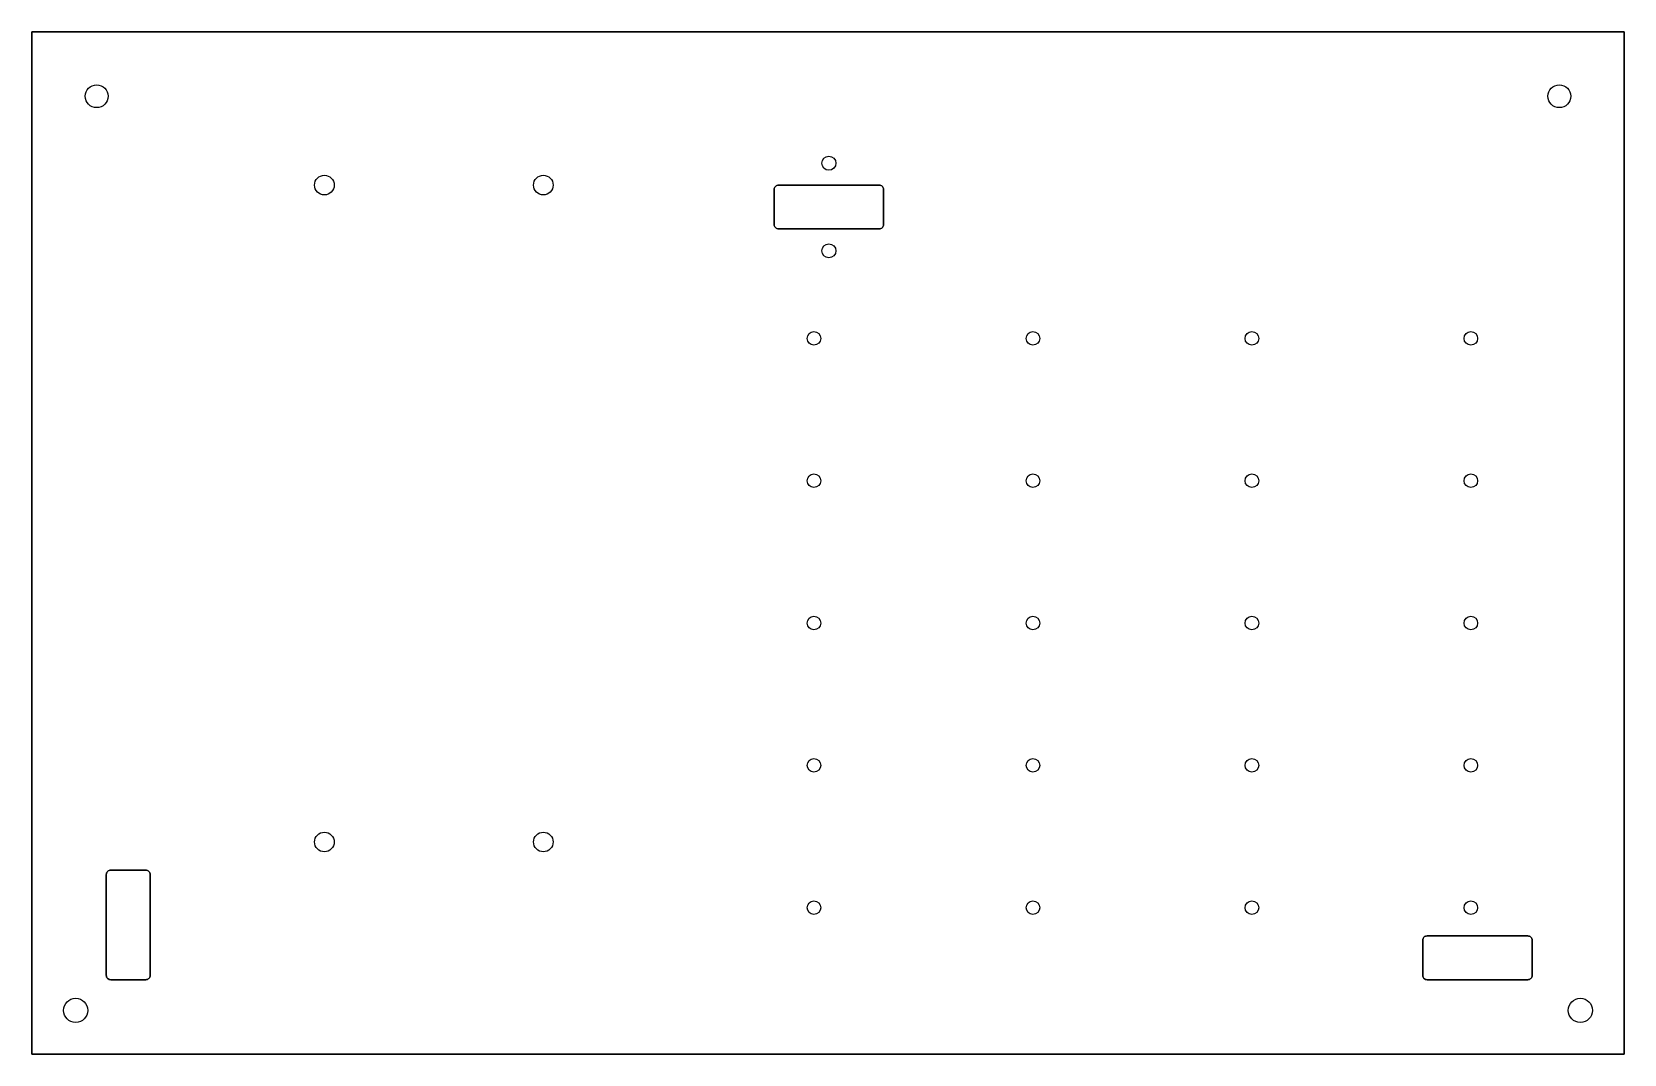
# Model space of a CAD drawing. Header units: millimetres. Extents: x -182 to 182, y 64 to 298.
import ezdxf

# ---------------------------------------------------------------- set-up
doc = ezdxf.new("R2010")
doc.units = ezdxf.units.MM
doc.layers.get('0').update_dxf_attribs({"linetype": 'CONTINUOUS'})

msp = doc.modelspace()

# ---------------------------------------------------------------- linework, layer by layer
for p, q in [((181.8, 297.6), (-181.79, 297.6)), ((-181.79, 297.6), (-181.79, 64.15)), ((-181.79, 297.6), (181.8, 297.6)), ((-181.79, 64.15), (-181.79, 297.6)), ((181.8, 64.15), (181.8, 297.6)), ((181.8, 297.6), (181.8, 64.15)), ((-181.79, 64.15), (181.8, 64.15)), ((181.8, 64.15), (-181.79, 64.15))]:
    msp.add_line(p, q)
for points in [[(-11.29, 252.6), (11.71, 252.6, 0.414214), (12.71, 253.6), (12.71, 261.6, 0.414214), (11.71, 262.6), (-11.29, 262.6, 0.414214), (-12.29, 261.6), (-12.29, 253.6, 0.414214)], [(-12.29, 261.6, -0.414214), (-11.29, 262.6), (11.71, 262.6, -0.414214), (12.71, 261.6), (12.71, 253.6, -0.414214), (11.71, 252.6), (-11.29, 252.6, -0.414214), (-12.29, 253.6)], [(-163.79, 81.15), (-155.79, 81.15, 0.414214), (-154.79, 82.15), (-154.79, 105.15, 0.414214), (-155.79, 106.15), (-163.79, 106.15, 0.414214), (-164.79, 105.15), (-164.79, 82.15, 0.414214)], [(-163.79, 81.15, -0.414214), (-164.79, 82.15), (-164.79, 105.15, -0.414214), (-163.79, 106.15), (-155.79, 106.15, -0.414214), (-154.79, 105.15), (-154.79, 82.15, -0.414214), (-155.79, 81.15)], [(136.8, 81.15), (159.8, 81.15, 0.414214), (160.8, 82.15), (160.8, 90.15, 0.414214), (159.8, 91.15), (136.8, 91.15, 0.414214), (135.8, 90.15), (135.8, 82.15, 0.414214)], [(160.8, 82.15, -0.414214), (159.8, 81.15), (136.8, 81.15, -0.414214), (135.8, 82.15), (135.8, 90.15, -0.414214), (136.8, 91.15), (159.8, 91.15, -0.414214), (160.8, 90.15)]]:
    msp.add_lwpolyline(points, format="xyb", close=True)
for centre, radius in [((-166.99, 282.9), 2.6), ((-166.99, 282.9), 2.6), ((167, 282.9), 2.6), ((167, 282.9), 2.6), ((0.21, 267.6), 1.6), ((0.21, 267.6), 1.6), ((-115, 262.6), 2.25), ((-115, 262.6), 2.25), ((-65, 262.6), 2.25), ((-65, 262.6), 2.25), ((0.21, 247.6), 1.6), ((0.21, 247.6), 1.6), ((-3.2, 227.6), 1.55), ((-3.2, 227.6), 1.55), ((46.8, 227.6), 1.55), ((46.8, 227.6), 1.55), ((96.8, 227.6), 1.55), ((96.8, 227.6), 1.55), ((146.8, 227.6), 1.55), ((146.8, 227.6), 1.55), ((-3.2, 195.1), 1.55), ((-3.2, 195.1), 1.55), ((46.8, 195.1), 1.55), ((46.8, 195.1), 1.55), ((96.8, 195.1), 1.55), ((96.8, 195.1), 1.55), ((146.8, 195.1), 1.55), ((146.8, 195.1), 1.55), ((-3.2, 162.6), 1.55), ((-3.2, 162.6), 1.55), ((46.8, 162.6), 1.55), ((46.8, 162.6), 1.55), ((96.8, 162.6), 1.55), ((96.8, 162.6), 1.55), ((146.8, 162.6), 1.55), ((146.8, 162.6), 1.55), ((-3.2, 130.1), 1.55), ((-3.2, 130.1), 1.55), ((46.8, 130.1), 1.55), ((46.8, 130.1), 1.55), ((96.8, 130.1), 1.55), ((96.8, 130.1), 1.55), ((146.8, 130.1), 1.55), ((146.8, 130.1), 1.55), ((-115, 112.6), 2.25), ((-115, 112.6), 2.25), ((-65, 112.6), 2.25), ((-65, 112.6), 2.25), ((-3.2, 97.6), 1.55), ((-3.2, 97.6), 1.55), ((46.8, 97.6), 1.55), ((46.8, 97.6), 1.55), ((96.8, 97.6), 1.55), ((96.8, 97.6), 1.55), ((146.8, 97.6), 1.55), ((146.8, 97.6), 1.55), ((-171.79, 74.15), 2.75), ((-171.79, 74.15), 2.75), ((171.8, 74.15), 2.75), ((171.8, 74.15), 2.75)]:
    msp.add_circle(centre, radius)

doc.saveas('drawing.dxf')
